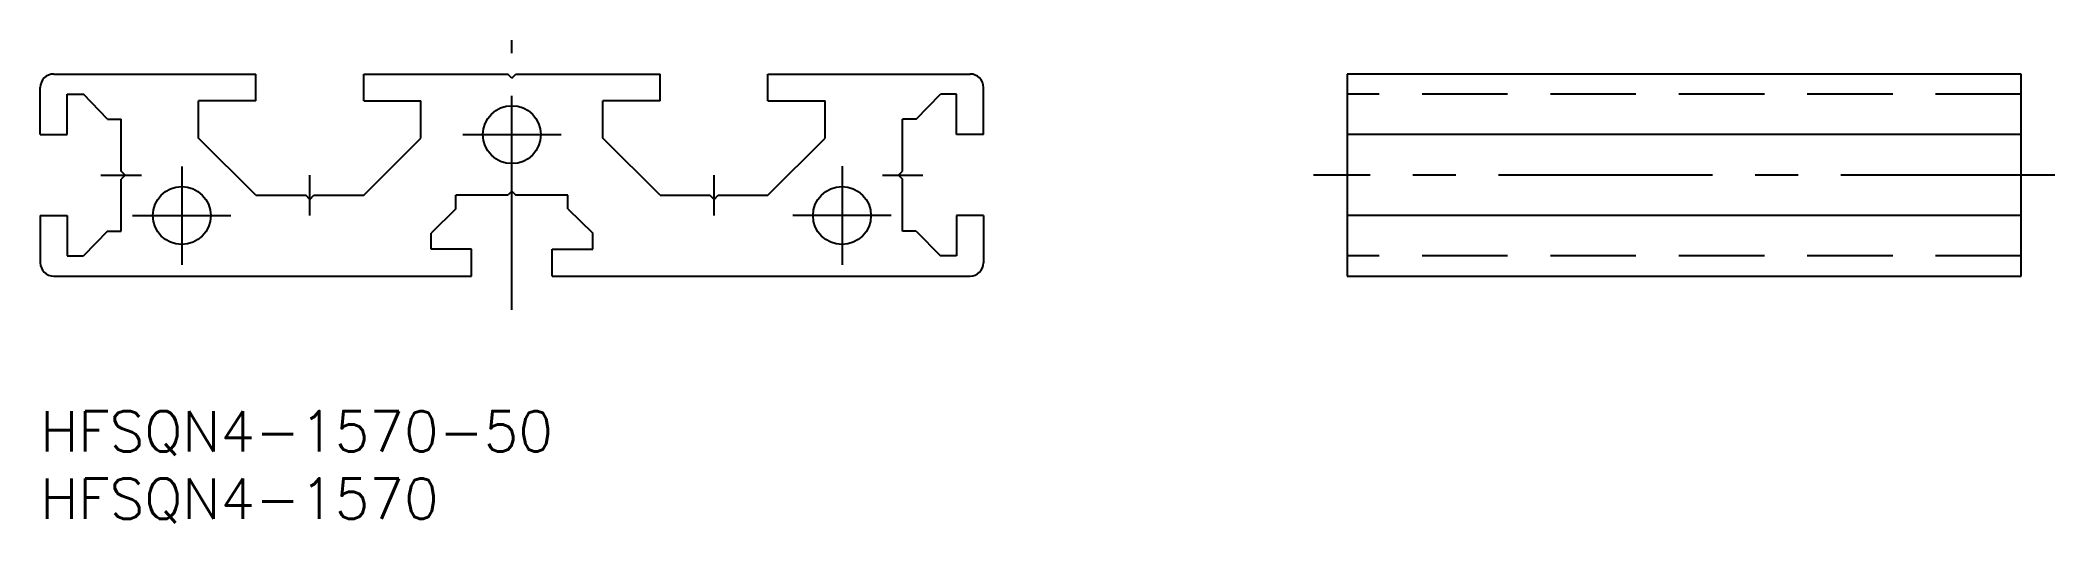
# Model space of a CAD drawing. Extents: x 0 to 149, y -8 to 27.
import ezdxf

# ---------------------------------------------------------------- set-up
doc = ezdxf.new("R2010")
doc.units = 0
doc.header["$LTSCALE"] = 0.5
doc.linetypes.add('CENTER', pattern=[50.8, 31.75, -6.35, 6.35, -6.35])
doc.linetypes.add('DASHED', pattern=[19.05, 12.7, -6.35])
for name, color, linetype in [('MSM_CENTER', 1, 'CENTER'), ('MSM_CONTINUOUS', 7, 'CONTINUOUS'), ('MSM_DASHED', 4, 'DASHED'), ('MSM_PART_NUMBER', 7, 'CONTINUOUS')]:
    doc.layers.add(name, color=color, linetype=linetype)
doc.styles.get("Standard").update_dxf_attribs({"font": 'txt.shx', "height": 3, "bigfont": 'bigfont.shx'})

# ---------------------------------------------------------------- blocks, each defined once
blk = doc.blocks.new('*U2')
at = {"layer": 'MSM_PART_NUMBER'}
blk.add_text('HFSQN4-1570-50', height=3, dxfattribs=at).set_placement((0, -3))
blk = doc.blocks.new('*U3')
at = {"layer": 'MSM_PART_NUMBER'}
blk.add_text('HFSQN4-1570', height=3, dxfattribs=at).set_placement((0, -8))

msp = doc.modelspace()

# ---------------------------------------------------------------- linework, layer by layer
at = {"layer": 'MSM_CENTER'}
for p, q in [((35, 7.5), (35, 27.5)), ((31.35, 20.5), (38.65, 20.5)), ((10.5, 18.15), (10.5, 10.85)), ((59.5, 18.17), (59.5, 10.85)), ((4.5, 17.5), (7.5, 17.5)), ((20, 14.5), (20, 17.5)), ((50, 14.5), (50, 17.5)), ((62.5, 17.5), (65.5, 17.5)), ((149.5, 17.5), (94.5, 17.5)), ((6.85, 14.5), (14.15, 14.5)), ((63.15, 14.5), (55.85, 14.5))]:
    msp.add_line(p, q, dxfattribs=at)
at = {"layer": 'MSM_CONTINUOUS'}
for p, q in [((0, 20.5), (0, 24)), ((1, 25), (16, 25)), ((16, 23), (16, 25)), ((24, 25), (34.7, 25)), ((24, 23), (24, 25)), ((35, 24.7), (34.7, 25)), ((35, 24.7), (35.3, 25)), ((35.3, 25), (46, 25)), ((46, 23), (46, 25)), ((54, 25), (69, 25)), ((54, 23), (54, 25)), ((70, 20.5), (70, 24)), ((147, 25), (97, 25)), ((97, 25), (97, 10)), ((147, 10), (147, 25)), ((2, 23.5), (3.2, 23.5)), ((2, 20.5), (2, 23.5)), ((5, 21.65), (3.2, 23.5)), ((16, 23), (11.75, 23)), ((11.75, 20.25), (11.75, 23)), ((24, 23), (28.25, 23)), ((28.25, 20.25), (28.25, 23)), ((46, 23), (41.75, 23)), ((41.75, 20.25), (41.75, 23)), ((54, 23), (58.25, 23)), ((58.25, 20.25), (58.25, 23)), ((65, 21.65), (66.8, 23.5)), ((68, 23.5), (66.8, 23.5)), ((68, 20.5), (68, 23.5)), ((5, 21.65), (6, 21.65)), ((6, 17.8), (6, 21.65)), ((65, 21.65), (64, 21.65)), ((64, 17.8), (64, 21.65)), ((0, 20.5), (2, 20.5)), ((16, 16), (11.75, 20.25)), ((24, 16), (28.25, 20.25)), ((46, 16), (41.75, 20.25)), ((54, 16), (58.25, 20.25)), ((70, 20.5), (68, 20.5)), ((147, 20.5), (97, 20.5)), ((6.3, 17.5), (6, 17.8)), ((6.3, 17.5), (6, 17.2)), ((6, 13.35), (6, 17.2)), ((63.7, 17.5), (64, 17.8)), ((63.7, 17.5), (64, 17.2)), ((64, 13.35), (64, 17.2)), ((16, 16), (19.7, 16)), ((20, 15.7), (19.7, 16)), ((20, 15.7), (20.3, 16)), ((20.3, 16), (24, 16)), ((30.85, 15), (29, 13.2)), ((30.85, 15), (30.85, 16)), ((34.7, 16), (30.85, 16)), ((35, 16.3), (34.7, 16)), ((35, 16.3), (35.3, 16)), ((39.15, 16), (35.3, 16)), ((39.15, 15), (39.15, 16)), ((39.15, 15), (41, 13.2)), ((46, 16), (49.7, 16)), ((50, 15.7), (49.7, 16)), ((50, 15.7), (50.3, 16)), ((50.3, 16), (54, 16)), ((0, 14.5), (0, 11)), ((0, 14.5), (2, 14.5)), ((2, 14.5), (2, 11.5)), ((68, 14.5), (68, 11.5)), ((70, 14.5), (68, 14.5)), ((70, 14.5), (70, 11)), ((147, 14.5), (97, 14.5)), ((5, 13.35), (3.2, 11.5)), ((5, 13.35), (6, 13.35)), ((29, 12), (29, 13.2)), ((32, 12), (29, 12)), ((32, 10), (32, 12)), ((38, 12), (41, 12)), ((38, 10), (38, 12)), ((41, 12), (41, 13.2)), ((65, 13.35), (64, 13.35)), ((65, 13.35), (66.8, 11.5)), ((2, 11.5), (3.2, 11.5)), ((68, 11.5), (66.8, 11.5)), ((1, 10), (32, 10)), ((38, 10), (69, 10)), ((97, 10), (147, 10))]:
    msp.add_line(p, q, dxfattribs=at)
for centre in [(35, 20.5), (10.5, 14.5), (59.5, 14.5)]:
    msp.add_circle(centre, 2.15, dxfattribs=at)
for centre, start, end in [((1, 24), 90, 180), ((69, 24), 0, 90), ((1, 11), 180, 270), ((69, 11), 270, 0)]:
    msp.add_arc(centre, 1, start, end, dxfattribs=at)
at = {"layer": 'MSM_DASHED'}
for p, q in [((147, 23.5), (97, 23.5)), ((147, 11.5), (97, 11.5))]:
    msp.add_line(p, q, dxfattribs=at)

# ---------------------------------------------------------------- block references
at = {"layer": 'MSM_CONTINUOUS'}
for name in ['*U2', '*U3']:
    msp.add_blockref(name, (0, 0), dxfattribs=at)

doc.saveas('drawing.dxf')
